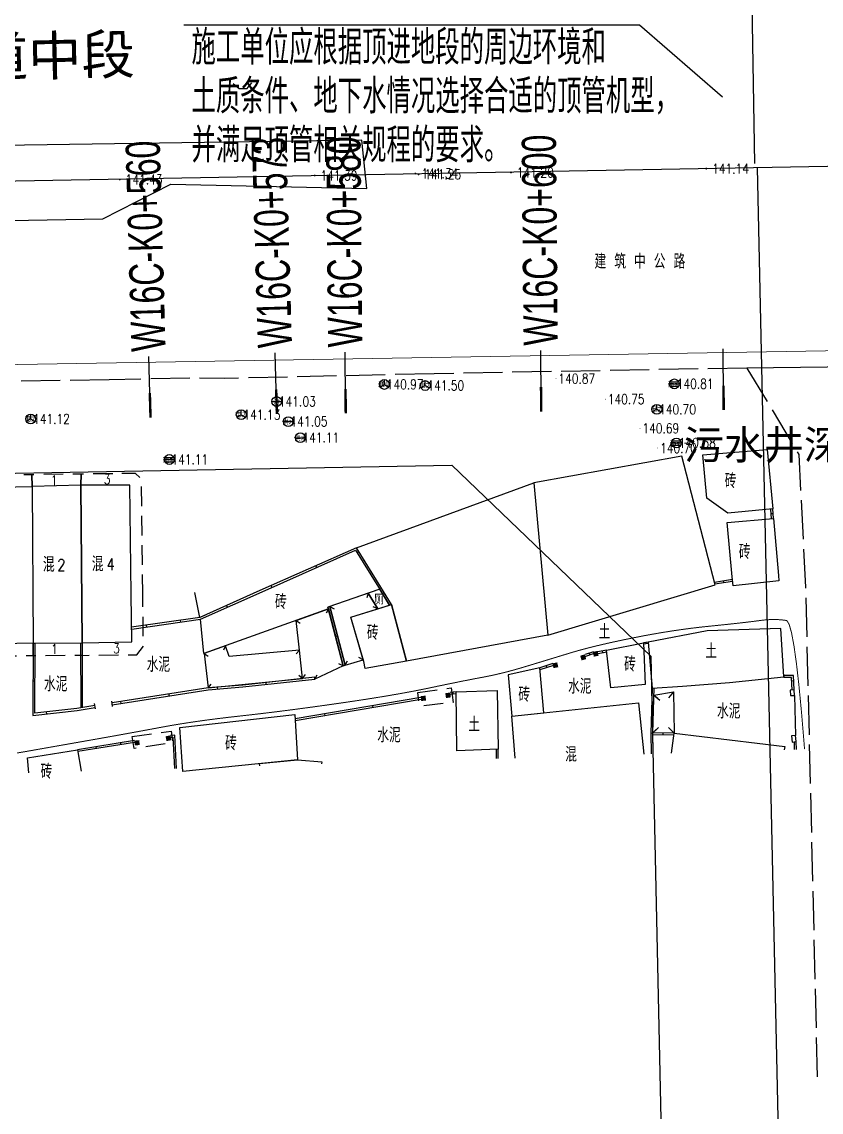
# Model space of a CAD drawing. Extents: x 529262 to 576451, y 2694391 to 2717535.
# Drawn here: x 566015.1 to 566096.8, y 2709577.2 to 2709688.8 of the extents above; entities that cross this region are included whole.
import ezdxf
from ezdxf.enums import TextEntityAlignment as Align
from ezdxf.xclip import XClip

# ---------------------------------------------------------------- set-up
doc = ezdxf.new("R2010")
doc.units = 0
doc.header["$XCLIPFRAME"] = 0
for name, pattern in [('X2', [10, 8, -2]), ('X3', [5, 4, -1]), ('X5', [3, 2, -1])]:
    doc.linetypes.add(name, pattern=pattern)
for name, color, linetype in [('a红线图', 1, 'Continuous'), ('COMPONENT', 8, 'Continuous'), ('DLDW', 8, 'Continuous'), ('DLSS', 4, 'Continuous'), ('GCD', 8, 'Continuous'), ('GXYZ', 8, 'Continuous'), ('JMD', 8, 'Continuous'), ('PP-COM', 7, 'Continuous'), ('RD-中线', 40, 'Continuous'), ('RD-红线', 7, 'Continuous'), ('RD-路名', 7, 'Continuous'), ('ZBTZ', 8, 'Continuous'), ('ZJ', 7, 'Continuous'), ('桩号标注_W16-', 7, 'Continuous'), ('纵断_分栏文字', 7, 'Continuous')]:
    doc.layers.add(name, color=color, linetype=linetype)
doc.layers.add('现状管道深度（物探资料）', color=2, linetype='Continuous', plot=False)
doc.styles.add('HZ', font='rs.shx', dxfattribs={"width": 0.8, "bigfont": 'hztxt.shx'})
doc.styles.add('JieTuHzTxt', font='smsim.shx', dxfattribs={"width": 0.7, "bigfont": 'smfs.shx'})
doc.styles.add('SMEDI', font='smsim.shx', dxfattribs={"width": 0.75, "height": 3.5, "bigfont": 'smfs.shx'})
doc.styles.get("Standard").update_dxf_attribs({"font": '', "height": 2.5, "bigfont": 'smfs.shx'})
doc.styles.add('宋体', font='', dxfattribs={"width": 0.75})
doc.styles.add('黑体', font='simhei.ttf')
doc.styles.get('Standard').set_extended_font_data('FangSong_GB2312')
doc.styles.get('宋体').set_extended_font_data('SimSun')
doc.linetypes.add('1161', pattern='A,0,[149,AAA.SHX,S=0.15,R=0,X=0,Y=0],-1.6', length=1.6)

# ---------------------------------------------------------------- blocks, each defined once
blk = doc.blocks.new('A$C19FD0107')
at = {"layer": 'RD-中线', "color": 8}
blk.add_lwpolyline([(-4910.447245255113, 15430.52853018371), (-4907.993870556355, 15283.65670968592)], dxfattribs=at)
at = {"layer": 'RD-中线', "color": 8, "linetype": 'Continuous'}
blk.add_lwpolyline([(-1765.32132589817, 14833.87023487827), (-1870.241975441575, 14834.3566922443, -0.0777303560093911), (-2297.406094647944, 14903.19804070424), (-2763.511871531606, 15055.04426127998, -0.002411978223335573), (-2772.670693561435, 15058.07693652296), (-3168.084878399968, 15191.12673934922, 0.03180471352728447), (-3413.657397270203, 15256.71570610814), (-3481.167525202036, 15270.21845033485, 0.04076391245960564), (-3610.521611653268, 15285.28110689297), (-3824.794197767973, 15292.66365356697, 0.003807018524346361), (-3833.927622362971, 15292.90872900095), (-3984.459488265216, 15295.8011589814, 0.004916270920328316), (-3996.257734261453, 15295.9118286958), (-4213.60503308475, 15295.81346732797, 0.00447514255356644), (-4218.974859215319, 15295.76297454908), (-4356.09779150039, 15293.24607412284, -4.732668727583544e-05), (-4356.15457405895, 15293.24503725162), (-5280.16207908839, 15276.45979785593)], format="xyb", dxfattribs=at)
at = {"layer": 'RD-中线', "color": 8, "linetype": 'Continuous', "flags": 128}
for points in [[(-4888.505520895123, 14283.60802188003), (-4903.415626809001, 14970.55560099706, -0.026268297695932), (-4902.93023712188, 14986.29823047947), (-4902.233543969691, 14994.63775470108, 0.02626829807487008), (-4901.748154260218, 15010.3803844098), (-4907.669755704701, 15283.20405107085)], [(-4490.733542978764, 14139.43815448834, -2.221422510118572e-09), (-4490.28967911005, 14139.41727957362)], [(-3818.250725544989, 14086.16833724407, -2.554406072822332e-09), (-3817.739615514874, 14086.16938653216)]]:
    blk.add_lwpolyline(points, format="xyb", dxfattribs=at)
at = {"layer": 'RD-红线', "color": 8, "linetype": 'Continuous', "flags": 128}
for points in [[(-5247.689344905317, 15247.13668512227), (-4938.951104767621, 15252.81093777064)], [(-4918.588299252093, 15233.24830986233), (-4918.482894256711, 15228.39202590939), (-4914.006941840053, 15022.1731905262)]]:
    blk.add_lwpolyline(points, dxfattribs=at)
at = {"layer": 'RD-红线', "color": 8, "linetype": 'Continuous'}
blk.add_lwpolyline([(-4918.588299252093, 15233.24830986233), (-4938.951104767621, 15252.81093777064, 0.4132401204013261)], format="xyb", dxfattribs=at)
blk = doc.blocks.new('GC200')
at = {"linetype": 'Continuous', "const_width": 0.2, "flags": 128}
blk.add_lwpolyline([(-0.1, 0, 1), (0.1, 0, 1)], format="xyb", close=True, dxfattribs=at)
blk = doc.blocks.new('gc002')
at = {"color": 8, "const_width": 1}
blk.add_lwpolyline([(-0.5, 0), (0.5, 0)], dxfattribs=at)
blk = doc.blocks.new('gcbj0101')
blk.add_line((-1, 0), (1, 0))
blk.add_circle((0, 0), 1)
blk = doc.blocks.new('gcbj0102')
for p, q in [((-1, 0), (1, 0)), ((-8.881784197001252e-16, -1), (-8.881784197001252e-16, 1))]:
    blk.add_line(p, q)
blk.add_circle((0, 0), 1)
blk = doc.blocks.new('gcbj0103')
for p, q in [((-1, 0), (1, 0)), ((-0.9009279699931144, 0.4339686542644392), (0.9009279699931144, 0.4339686542644392)), ((-0.8840719287007585, -0.4673508584386284), (0.8840719287007585, -0.4673508584386284))]:
    blk.add_line(p, q)
blk.add_circle((0, 0), 1)
blk = doc.blocks.new('gcbj0107')
for q in [(-0.8660254037844384, -0.4999999999999998), (0, 1), (0.8660254037844384, -0.5)]:
    blk.add_line((0, 0), q)
blk.add_circle((0, 0), 1)

msp = doc.modelspace()

# ---------------------------------------------------------------- linework, layer by layer
at = {"layer": 'a红线图', "color": 8, "linetype": 'Continuous', "lineweight": 0, "flags": 128}
msp.add_lwpolyline([(564727.3493957546, 2709632.223301562), (566623.018203956, 2709663.858311703)], dxfattribs=at)
msp.add_lwpolyline([(564727.3493957546, 2709632.223301562), (566623.018203956, 2709663.858311703)], dxfattribs=at)
at = {"layer": 'DLDW', "color": 252, "linetype": 'Continuous', "elevation": 141.3635, "flags": 128}
msp.add_lwpolyline([(566052.6738942601, 2709629.09172125), (566051.6764662169, 2709630.708859861), (566050.5106662, 2709630.309405154), (566051.4908528822, 2709628.720220107)], close=True, dxfattribs=at)
at = {"layer": 'DLSS', "linetype": 'Continuous', "flags": 128}
for points in [[(566037.3004494418, 2709681.913038125), (566036.6755633781, 2709682.4125553)], [(566038.0925494417, 2709681.886738125), (566038.5905755529, 2709682.512813194)], [(566038.0925494417, 2709681.886738125), (566037.3004494418, 2709681.913038125)]]:
    msp.add_lwpolyline(points, dxfattribs=at)
at = {"layer": 'DLSS', "linetype": 'X3', "flags": 128}
for points in [[(566089.2369863327, 2709653.340136684), (566057.240203771, 2709652.760504792)], [(566089.2369863327, 2709653.340136684), (566094.5468840356, 2709644.482149826), (566095.2363646451, 2709630.928210038), (566096.4358835744, 2709580.578094134)], [(566023.9962130039, 2709652.14542126), (565973.2396740403, 2709651.246952388)], [(566057.240203771, 2709652.760504792), (566035.7966357548, 2709652.268431952), (566032.2890494417, 2709652.295138125), (566023.9962130039, 2709652.14542126)]]:
    msp.add_lwpolyline(points, dxfattribs=at)
at = {"layer": 'DLSS', "linetype": 'Continuous', "const_width": 0.1, "flags": 128}
msp.add_lwpolyline([(566093.3232454425, 2709627.504260961), (566093.0097663453, 2709627.552416857), (566092.6870979478, 2709627.586974884), (566092.3552402505, 2709627.607935045), (566092.0141932532, 2709627.615297336), (566091.663956956, 2709627.609061761), (566091.3045313589, 2709627.589228317), (566090.9359164619, 2709627.555797005), (566090.558112265, 2709627.508767827), (566090.141848483, 2709627.45249044), (566089.6578548314, 2709627.391314506), (566089.1061313101, 2709627.325240025), (566088.486677919, 2709627.254266998), (566087.7994946582, 2709627.178395424), (566087.0445815277, 2709627.097625303), (566086.2219385275, 2709627.011956635), (566085.3315656575, 2709626.92138942), (566084.4018025015, 2709626.82143953), (566083.4609886435, 2709626.707622837), (566082.509124083, 2709626.579939341), (566081.5462088207, 2709626.438389042), (566080.5722428559, 2709626.282971941), (566079.587226189, 2709626.113688037), (566078.59115882, 2709625.930537328), (566077.5840407485, 2709625.733519818), (566076.5974919094, 2709625.530942339), (566075.6631322366, 2709625.331111728), (566074.78096173, 2709625.134027985), (566073.95098039, 2709624.93969111), (566073.1731882164, 2709624.748101101), (566072.447585209, 2709624.55925796), (566071.7741713681, 2709624.373161688), (566071.1529466935, 2709624.189812282), (566070.5592077377, 2709624.008351831), (566069.9682510535, 2709623.827922424), (566069.3800766404, 2709623.64852406), (566068.7946844988, 2709623.47015674), (566068.2120746287, 2709623.292820464), (566067.63224703, 2709623.116515231), (566067.0552017028, 2709622.941241041), (566066.4809386467, 2709622.766997894), (566065.9125423072, 2709622.598379901), (566065.353097129, 2709622.439981173), (566064.8026031124, 2709622.291801709), (566064.2610602572, 2709622.15384151), (566063.7284685635, 2709622.026100575), (566063.2048280311, 2709621.908578904), (566062.6901386603, 2709621.801276498), (566062.1844004508, 2709621.704193357), (566061.6601206205, 2709621.606471503), (566061.0898063872, 2709621.497252961), (566060.4734577511, 2709621.37653773), (566059.8110747116, 2709621.24432581), (566059.1026572692, 2709621.100617202), (566058.3482054239, 2709620.945411906), (566057.5477191755, 2709620.77870992), (566056.7011985239, 2709620.600511246), (566055.797134944, 2709620.415286825), (566054.8240199103, 2709620.227507598), (566053.7818534228, 2709620.037173566), (566052.6706354815, 2709619.844284729), (566051.4903660864, 2709619.648841086), (566050.2410452374, 2709619.450842638), (566048.9226729347, 2709619.250289385), (566047.5352491783, 2709619.047181326), (566046.1309725018, 2709618.847781199), (566044.7620414395, 2709618.658351739), (566043.4284559912, 2709618.478892947), (566042.1302161568, 2709618.309404823), (566040.8673219365, 2709618.149887368), (566039.6397733307, 2709618.000340579), (566038.4475703384, 2709617.860764459), (566037.2907129603, 2709617.731159007), (566036.1683813093, 2709617.604108371), (566035.0797554977, 2709617.472196699), (566034.0248355261, 2709617.335423991), (566033.0036213942, 2709617.193790249), (566032.0161131021, 2709617.04729547), (566031.0623106497, 2709616.895939655), (566030.1422140371, 2709616.739722806), (566029.255823264, 2709616.57864492), (566028.3824492359, 2709616.415136515), (566027.5014028575, 2709616.251628112), (566026.6126841289, 2709616.088119708), (566025.71629305, 2709615.924611305), (566024.812229621, 2709615.761102902), (566023.9004938414, 2709615.597594498), (566022.9810857117, 2709615.434086095), (566022.0540052318, 2709615.270577692), (566021.141630176, 2709615.110262806), (566020.2663383188, 2709614.956334954), (566019.42812966, 2709614.808794138), (566018.6270041998, 2709614.667640357), (566017.8629619381, 2709614.532873611), (566017.1360028749, 2709614.404493899), (566016.4461270103, 2709614.282501222), (566015.7933343442, 2709614.166895581), (566015.1715942387, 2709614.058190065), (566014.574876056, 2709613.956897765)], dxfattribs=at)
at = {"layer": 'DLSS', "linetype": 'X2', "const_width": 0.1}
msp.add_lwpolyline([(566093.3232454425, 2709627.504260961), (566093.560131833, 2709627.118158527), (566093.8019780781, 2709626.264279582), (566094.0487841776, 2709624.942624127), (566094.3005501317, 2709623.153192162), (566094.5572759403, 2709620.895983686), (566094.8189616036, 2709618.1709987), (566095.0856071211, 2709614.978237203), (566095.1320442196, 2709614.352385206)], dxfattribs=at)
at = {"layer": 'JMD', "linetype": 'Continuous'}
for p, q in [((566091.9287636229, 2709638.424568951), (566091.7292468608, 2709638.410674289)), ((566049.5226962721, 2709634.581765343), (566049.3524711549, 2709634.476772918)), ((566045.1287845504, 2709633.109628252), (566045.2101517218, 2709632.926927997)), ((566040.5612781614, 2709631.075448961), (566040.642645333, 2709630.892748706)), ((566086.8846587995, 2709631.399774137), (566086.8531409965, 2709631.597275095)), ((566050.5106662, 2709630.309405154), (566050.3420340496, 2709629.838700152)), ((566052.147506916, 2709630.326137413), (566051.9772817988, 2709630.221144987)), ((566035.9937717726, 2709629.04126967), (566036.0751389442, 2709628.858569415)), ((566046.4199310272, 2709628.696892446), (566046.1910175766, 2709628.252371769)), ((566046.5588616356, 2709628.955341923), (566046.9995599822, 2709628.719153508)), ((566051.4908528822, 2709628.720220107), (566051.0223654776, 2709628.894918567)), ((566031.2715392436, 2709627.541515635), (566031.3003663442, 2709627.343604043)), ((566043.116744174, 2709627.515759013), (566043.5411421659, 2709627.251398758)), ((566027.7973463696, 2709627.035477026, 141.3635), (566027.82617347, 2709626.837565433, 141.3635)), ((566016.2387494417, 2709625.186038124), (566016.4387422868, 2709625.184346395)), ((566047.1551826993, 2709625.896049232), (566047.348628378, 2709625.946830816)), ((566078.8865956005, 2709625.26122593, -855.6046), (566078.9072010771, 2709625.112647956, -855.6046)), ((566033.7098994418, 2709624.130088124), (566034.135584703, 2709623.867805723)), ((566035.8964274094, 2709624.93396213), (566035.684571155, 2709624.481063766)), ((566043.4610494418, 2709624.487338125), (566043.144684887, 2709624.100151518)), ((566073.1026176271, 2709624.177659007), (566073.1632985675, 2709623.987086649)), ((566074.433092865, 2709624.399529747), (566074.4720204436, 2709624.203354714)), ((566047.9449494417, 2709622.887538125), (566047.4899894242, 2709623.094929982)), ((566047.9449494417, 2709622.887538125), (566048.1383951204, 2709622.93831971)), ((566048.1383951204, 2709622.93831971), (566048.3847376095, 2709623.373423581)), ((566049.989746475, 2709623.478174112), (566049.5513550015, 2709623.718617277)), ((566068.7025833356, 2709622.88881325), (566068.7665344783, 2709622.699313246)), ((566043.7807437615, 2709621.587807878), (566043.392224577, 2709621.902534495)), ((566043.7807437454, 2709621.587807877), (566044.0934204893, 2709621.977978678)), ((566045.0463494417, 2709621.526138125), (566045.2908498772, 2709621.962279773)), ((566093.0063402258, 2709621.88577827), (566093.0090446364, 2709621.685796555)), ((566016.2063631207, 2709621.357393682), (566016.4063559656, 2709621.355701952)), ((566034.1115389653, 2709620.624644809), (566034.4254363938, 2709621.013834229)), ((566035.0995207587, 2709620.503932516), (566035.0832955433, 2709620.703273285)), ((566040.0764667931, 2709620.978172379), (566040.0545481633, 2709621.176967685)), ((566045.0463494417, 2709621.526138125), (566045.024430812, 2709621.724933431)), ((566094.0294357114, 2709621.331577178), (566093.8296748793, 2709621.321799144)), ((566021.2396117555, 2709620.116013502, 141.4532), (566021.0896128028, 2709620.11545295, 141.4532)), ((566030.1508389049, 2709619.804279923), (566030.120030844, 2709620.001892836)), ((566059.1588512614, 2709620.172553263), (566059.1813121262, 2709619.973818491)), ((566079.7279276418, 2709619.876208302, -855.5830000000001), (566080.1121163208, 2709619.556209772, -855.5830000000001)), ((566079.7279276421, 2709619.876208307), (566080.1044823577, 2709619.547260672)), ((566081.7184494417, 2709620.201638125), (566081.398450912, 2709619.817449445)), ((566025.21051608, 2709619.0340784), (566025.179708019, 2709619.231691313)), ((566050.9493838218, 2709618.787645835), (566050.9828097826, 2709618.590458855)), ((566079.5035875682, 2709618.936336611, -855.4251), (566079.7027586519, 2709618.9545267, -855.4251)), ((566017.6194120216, 2709617.967522992), (566017.5976054557, 2709618.166330622)), ((566043.0349494417, 2709617.446038125), (566043.0683754022, 2709617.248851145)), ((566046.0197093176, 2709617.951996816), (566046.0531352783, 2709617.754809835)), ((566079.6225205256, 2709616.016228214), (566079.9690222143, 2709616.376695383)), ((566079.6225205256, 2709616.016228214), (566079.9829717169, 2709616.362746523)), ((566081.8016494417, 2709615.989838125), (566081.441182273, 2709616.336339813)), ((566081.8016494417, 2709615.989838125), (566081.4467477672, 2709616.34203807)), ((566079.4233494417, 2709615.998038125), (566079.6225205256, 2709616.016228214)), ((566080.6318667299, 2709616.004004644, -851.9563000000002), (566080.6294448306, 2709615.804019308, -851.9563000000002)), ((566022.6209902628, 2709614.590759841), (566022.6524888088, 2709614.393255812)), ((566025.1437573779, 2709614.993098447), (566025.1752559239, 2709614.795594418)), ((566063.7869494418, 2709614.334438125), (566063.586979905, 2709614.330947498))]:
    msp.add_line(p, q, dxfattribs=at)
at = {"layer": 'JMD'}
for p, q in [((566079.7279276421, 2709619.876208307), (566080.3304151868, 2709619.349892092)), ((566081.7184494417, 2709620.201638125), (566081.2064517942, 2709619.586936238)), ((566079.6225205256, 2709616.016228214), (566080.1992424318, 2709616.570657509)), ((566081.8016494417, 2709615.989838125), (566081.2338067625, 2709616.553358037))]:
    msp.add_line(p, q, dxfattribs=at)
at = {"layer": 'JMD', "linetype": 'Continuous', "flags": 128}
for points in [[(566067.4495501644, 2709641.610308512), (566068.86904423, 2709626.003248455), (566085.9745189749, 2709631.16998851), (566082.5820943769, 2709644.31233365)], [(566049.306879706, 2709634.931670588), (566067.4495501644, 2709641.610308512), (566068.86904423, 2709626.003248455), (566054.4209494418, 2709623.358838125), (566052.8707494417, 2709629.153538125)], [(566048.1383951204, 2709622.93831971), (566049.989746475, 2709623.478174112), (566048.715317605, 2709627.848640685), (566051.4908528822, 2709628.720220107), (566050.5106662, 2709630.309405154), (566046.5588616356, 2709628.955341923)], [(566047.9449494417, 2709622.887538125), (566045.0463494417, 2709621.526138125), (566045.024430812, 2709621.724933431), (566043.7807437454, 2709621.587807877), (566043.4610494418, 2709624.487338125), (566043.116744174, 2709627.515759013), (566046.4199310271, 2709628.696892446)], [(566063.7869494418, 2709614.334438125), (566059.5688494417, 2709614.189538125), (566059.4887494417, 2709620.209838125), (566063.6785494417, 2709620.359038125)], [(566094.0980494417, 2709619.847738125), (566094.0747494417, 2709620.405838125), (566093.675097579, 2709620.389153143), (566093.698397579, 2709619.831053142)], [(566031.5450475446, 2709612.050408714), (566031.2118494418, 2709616.568138125), (566042.9839494417, 2709617.888638125), (566043.2523494418, 2709613.274238125)], [(566094.2651494415, 2709615.123638124), (566094.1968494419, 2709615.760338125), (566093.7991312186, 2709615.717674147), (566093.8674312186, 2709615.080974148)]]:
    msp.add_lwpolyline(points, close=True, dxfattribs=at)
for points, elevation in [([(566091.3143494417, 2709645.016338125), (566091.8940494417, 2709638.923038125), (566087.2829494417, 2709638.488938125), (566085.1271494417, 2709640.017738125), (566084.7400494417, 2709644.455938124)], 141.6318), ([(566052.8707494417, 2709629.153538125), (566054.4209494418, 2709623.358838125), (566050.1923494417, 2709622.587138125), (566050.0410494417, 2709623.302238124), (566050.0410494417, 2709623.302238124), (566048.715317605, 2709627.848640685)], 141.0914), ([(566093.0133494417, 2709621.763538125), (566092.6920494417, 2709626.702038125), (566085.1672494417, 2709626.445938125), (566079.1354494417, 2709625.295738125), (566079.5490494417, 2709620.601138125), (566082.6451494417, 2709620.798638125), (566087.4472494418, 2709621.161438125)], -855.6046), ([(566078.6595494418, 2709625.229738125), (566078.8362494417, 2709620.954038125), (566075.3310494417, 2709620.612838124), (566074.8816494417, 2709624.488538125)], 141.8097), ([(566043.7807437615, 2709621.587807878), (566043.4610494418, 2709624.487338125), (566036.2897051626, 2709623.834111877), (566035.8964274094, 2709624.93396213), (566033.7098994418, 2709624.130088124), (566034.1115389653, 2709620.624644809)], 141.9794), ([(566068.0510494417, 2709622.668938124), (566064.8233494418, 2709621.952738124), (566065.1960494417, 2709617.736338125), (566068.4571558108, 2709618.074607846)], 142.0266), ([(566079.7279276421, 2709619.876208307), (566081.7184494417, 2709620.201638125), (566081.8016494417, 2709615.989838125), (566079.6225205256, 2709616.016228214)], -855.5830000000001)]:
    msp.add_lwpolyline(points, close=True, dxfattribs=dict(at, elevation=elevation))
at = {"layer": 'JMD', "linetype": 'X5', "flags": 128}
for points in [[(566016.1195494417, 2709641.219438125), (566016.0898648754, 2709642.416021755), (566011.1016404011, 2709642.339127001), (566011.0934494418, 2709641.104338124)], [(566021.1006494417, 2709641.347538125), (566021.1508494415, 2709642.494038125), (566016.0898648754, 2709642.416021755), (566016.1195494417, 2709641.219438125)], [(566024.3702789352, 2709642.525368514), (566021.1508494415, 2709642.494038125), (566021.1006494417, 2709641.347538125)], [(566027.4430790568, 2709630.22119824), (566027.3141494417, 2709641.964738125), (566026.6997494417, 2709642.548038125), (566024.3702789352, 2709642.525368514)], [(566021.2205264485, 2709625.223075049), (566021.2252884622, 2709623.948801689), (566026.8422793546, 2709624.010307003), (566027.5014494415, 2709624.904538125), (566027.4430790568, 2709630.22119824)], [(566016.2387494417, 2709625.186038124), (566016.2278208301, 2709623.894080074), (566011.1851441268, 2709623.838863425), (566011.1960510401, 2709625.098431431)]]:
    msp.add_lwpolyline(points, dxfattribs=at)
at = {"layer": 'JMD', "linetype": 'Continuous', "flags": 128}
for points in [[(566011.0936494417, 2709641.104038125), (566016.1195494417, 2709641.219438125), (566016.2387494417, 2709625.186038124), (566011.1960510401, 2709625.098431431), (566011.0936494417, 2709641.104038125)], [(566039.954369766, 2709630.586219106), (566049.2097420398, 2709634.708180852), (566051.543562695, 2709630.924337477)], [(566051.543562695, 2709630.924337477), (566051.6764662171, 2709630.708859861), (566046.3691494417, 2709628.890338125), (566046.4199310271, 2709628.696892446), (566033.6872761461, 2709624.144027279), (566033.3407964724, 2709627.640805857), (566039.954369766, 2709630.586219106)], [(566085.9257257789, 2709631.449275356), (566087.7589701324, 2709631.741830061)], [(566047.9449494417, 2709622.887538125), (566046.3691494417, 2709628.890338125)], [(566048.1383951204, 2709622.93831971), (566046.5588616356, 2709628.955341923)], [(566073.5971801071, 2709624.125240682), (566072.7208005509, 2709623.846189007)], [(566074.9047604953, 2709624.289224572), (566074.0171896336, 2709624.113101322)], [(566069.4391104665, 2709622.926289512), (566068.0691671273, 2709622.463970565)], [(566093.8749183522, 2709620.397495419), (566093.8113266078, 2709621.696646047), (566093.0090446364, 2709621.685796555)], [(566059.4914233588, 2709620.008867046), (566058.9049538497, 2709619.942584672)], [(566022.5963636964, 2709618.466756909), (566022.5121848674, 2709619.009587559)], [(566024.3460238971, 2709618.725518404), (566024.2618450682, 2709619.268349054)], [(566055.9010845093, 2709619.42417545), (566043.0216240899, 2709617.240926141)], [(566026.5964779622, 2709615.022255251), (566020.7943427789, 2709614.096913007)], [(566039.4148011121, 2709612.648716505), (566039.3734853577, 2709612.868758879), (566043.2523494418, 2709613.274238125), (566045.7549494418, 2709613.050138125), (566045.7252711846, 2709612.841672038)]]:
    msp.add_lwpolyline(points, dxfattribs=at)
for points, elevation in [([(566016.1195494417, 2709641.219438125), (566016.2387494417, 2709625.186038124), (566021.2205264485, 2709625.223075049), (566021.1006494417, 2709641.347538125), (566016.1195494417, 2709641.219438125)], 141.55), ([(566021.1006494417, 2709641.347538125), (566021.2205264485, 2709625.223075049), (566026.3163494415, 2709625.329038125), (566026.2586713567, 2709630.186642771)], 141.4532), ([(566024.4160776675, 2709641.347538125), (566021.1006494417, 2709641.347538125)], 141.4532), ([(566026.2586713567, 2709630.186642771), (566026.1261494417, 2709641.347538125), (566024.4160776675, 2709641.347538125)], 141.4532), ([(566091.7629606149, 2709637.926570483), (566091.6948708928, 2709638.904286979)], -852.4048), ([(566087.7362667214, 2709631.980271071), (566087.2074494418, 2709637.534138125), (566091.9622494418, 2709637.943738125), (566092.4646989589, 2709632.118224578)], -852.4048), ([(566039.954369766, 2709630.586219106), (566049.2097420398, 2709634.708180852), (566051.543562695, 2709630.924337477)], 141.3635), ([(566092.4646989589, 2709632.118224578), (566092.5130494417, 2709631.557638125), (566087.8244494417, 2709631.054138124), (566087.7362667214, 2709631.980271071)], -852.4048), ([(566051.543562695, 2709630.924337477), (566052.6738942618, 2709629.091721247)], 141.3635), ([(566026.3010751783, 2709626.615425027), (566033.3407964724, 2709627.640805857), (566039.954369766, 2709630.586219106)], 141.3635), ([(566022.5404393798, 2709618.827387171), (566020.7039347602, 2709618.507053838), (566016.3782458608, 2709618.032583011), (566016.4387422868, 2709625.184346395)], 142.0218), ([(566021.0705295682, 2709625.2219599), (566021.0953683087, 2709618.575329851)], 141.4532), ([(566021.2205264485, 2709625.223075049), (566021.2452716439, 2709618.601476823)], 141.4532), ([(566079.1354494417, 2709625.295738125), (566078.6595494418, 2709625.229738125)], -855.6046), ([(566079.1486300619, 2709625.146130438), (566078.6657720922, 2709625.079165475)], -855.6046), ([(566045.024430812, 2709621.724933431), (566037.661773619, 2709620.913146872), (566034.1116010656, 2709620.62418283), (566024.2890621336, 2709619.092838683)], 141.9794), ([(566079.6557241521, 2709613.879165057), (566079.6225205256, 2709616.016228214), (566079.7480704822, 2709620.613833663)], -855.4251), ([(566065.536678212, 2709613.44744634), (566065.1960494417, 2709617.736338125), (566078.1529494418, 2709619.080338125), (566078.6955049402, 2709613.84980439)], 141.5901), ([(566030.2998186542, 2709615.564996562), (566030.5179903066, 2709615.577492917), (566030.6910336372, 2709612.381969466)], 141.8032), ([(566081.7755462737, 2709615.790139578), (566079.6256287454, 2709615.816175906)], -851.9563000000002), ([(566081.5332614951, 2709613.936574602), (566081.8016494417, 2709615.989838125), (566093.1036494417, 2709614.611938125), (566093.064297424, 2709614.289159618)], -851.9563000000002), ([(566094.05918519, 2709615.101250783), (566094.0887872232, 2709614.320485489)], -855.4251), ([(566015.7735229346, 2709611.925836056), (566015.6362494418, 2709613.463638125), (566020.7623494418, 2709614.294338125), (566021.1196815963, 2709612.089305795)], 142.3304), ([(566063.586979905, 2709614.330947498), (566063.6034339829, 2709613.388333443)], 141.6625)]:
    msp.add_lwpolyline(points, dxfattribs=dict(at, elevation=elevation))
at = {"layer": 'JMD', "flags": 128}
for points, elevation in [([(566091.9622494418, 2709637.943738125), (566091.8940494417, 2709638.923038125)], -852.4048), ([(566051.774391891, 2709630.931071992), (566049.2881494417, 2709634.962038125), (566039.4283089348, 2709630.570871115)], 141.3635), ([(566052.8707494417, 2709629.153538125), (566051.774391891, 2709630.931071992)], 141.3635), ([(566039.4283089346, 2709630.570871115), (566033.2846494418, 2709627.834738125), (566026.2986795084, 2709626.817186527)], 141.3635), ([(566016.2387494417, 2709625.186038124), (566016.1763494418, 2709617.809238125), (566020.7320494417, 2709618.308938125), (566022.5710932601, 2709618.629714359)], 142.0218), ([(566024.3197105842, 2709618.895200887), (566034.1351494415, 2709620.425438124), (566037.6808494417, 2709620.714038125), (566045.0463494417, 2709621.526138125)], 141.9794), ([(566079.5490494417, 2709620.601138125), (566079.4233494417, 2709615.998038125), (566079.4563651589, 2709613.873069248)], -855.4251), ([(566030.8909955666, 2709612.388083712), (566030.7068494417, 2709615.788638124), (566030.2616494417, 2709615.763138125)], 141.8032), ([(566081.8016494417, 2709615.989838125), (566079.6225205256, 2709616.016228214)], -851.9563000000002), ([(566094.2953607903, 2709614.326801899), (566094.2651494415, 2709615.123638124)], -855.4251), ([(566063.8033577426, 2709613.394446521), (566063.7869494418, 2709614.334438125)], 141.6625)]:
    msp.add_lwpolyline(points, dxfattribs=dict(at, elevation=elevation))
for points in [[(566085.9601494418, 2709631.252238125), (566087.7779656675, 2709631.542330762)], [(566073.5560494417, 2709624.322038125), (566072.6757494417, 2709624.041738124)], [(566074.8816494417, 2709624.488538125), (566073.9762716006, 2709624.308881383)], [(566069.3957494417, 2709623.122738125), (566068.0510494417, 2709622.668938124)], [(566094.0747494417, 2709620.405838125), (566094.0016494417, 2709621.899238125), (566093.0063402258, 2709621.88577827)], [(566055.8790583261, 2709619.623294853), (566043.0099401881, 2709617.441798705)], [(566059.4887494417, 2709620.209838125), (566058.8773494418, 2709620.140738124)], [(566026.5811494418, 2709615.222338125), (566020.7623494418, 2709614.294338125)]]:
    msp.add_lwpolyline(points, dxfattribs=at)
at = {"layer": 'JMD', "linetype": 'X5', "elevation": 141.4532, "flags": 128}
msp.add_lwpolyline([(566021.2205264485, 2709625.223075049), (566021.2252884622, 2709623.948801689), (566016.2278208301, 2709623.894080074), (566016.2387494417, 2709625.186038124)], dxfattribs=at)
at = {"layer": 'JMD', "linetype": 'X5', "flags": 128}
for points in [[(566055.5602828227, 2709620.13446866), (566058.9894970802, 2709620.628893308), (566059.1898288064, 2709619.133844098), (566055.737046737, 2709618.733593208)], [(566026.3455673042, 2709615.63625277), (566030.3358034304, 2709616.179812863), (566030.5171765084, 2709615.020219534), (566026.5450787554, 2709614.404184525)]]:
    msp.add_lwpolyline(points, close=True, dxfattribs=at)
at = {"layer": 'ZBTZ', "linetype": '1161', "flags": 128}
for points in [[(565918.6901237364, 2709674.701612403), (565918.7911130504, 2709666.739124753), (566023.3558955628, 2709668.612805864), (566030.3225885819, 2709672.145514902), (566050.367066404, 2709671.695616104), (566049.8376060951, 2709676.632418726), (565918.6901237364, 2709674.701612403)], [(566111.1515587188, 2709653.591269668), (566089.2369863327, 2709653.340136684)], [(566094.0980494417, 2709619.847738125), (566094.1968494419, 2709615.760338125)]]:
    msp.add_lwpolyline(points, dxfattribs=at)
at = {"layer": 'ZBTZ', "linetype": '1161', "elevation": 141.3635, "flags": 128}
msp.add_lwpolyline([(566033.7459728502, 2709628.040192577), (566033.2846494418, 2709627.834738125), (566032.7504752107, 2709630.376043202)], dxfattribs=at)
at = {"layer": '桩号标注_W16-'}
for p, q in [((566086.8548321681, 2709650.296490998), (566086.8110568962, 2709655.296299366)), ((566028.1940761474, 2709649.523401762), (566028.0499797952, 2709654.521324955)), ((566041.1196241685, 2709649.896061415), (566040.9755278163, 2709654.893984608)), ((566048.1884342112, 2709649.957951604), (566048.1446589393, 2709654.957759973)), ((566068.1876676867, 2709650.133052693), (566068.1438924149, 2709655.132861061))]:
    msp.add_line(p, q, dxfattribs=at)
at = {"layer": '桩号标注_W16-', "const_width": 0.25}
for points in [[(566028.1580520594, 2709650.772882561), (566028.2301002356, 2709648.273920964)], [(566041.0836000805, 2709651.145542214), (566041.1556482567, 2709648.646580617)], [(566048.1774903932, 2709651.207903696), (566048.1993780293, 2709648.707999512)], [(566068.1767238687, 2709651.383004785), (566068.1986115049, 2709648.8831006)], [(566086.8438883501, 2709651.54644309), (566086.8657759862, 2709649.046538905)]]:
    msp.add_lwpolyline(points, dxfattribs=at)
at = {"layer": '纵断_分栏文字', "color": 3}
msp.add_lwpolyline([(566031.6537291027, 2709688.431138268), (566078.2468186393, 2709688.431138268), (566086.7390707757, 2709681.069155029)], dxfattribs=at)

# ---------------------------------------------------------------- block references
at = {"layer": 'COMPONENT', "linetype": 'Continuous', "xscale": 0.5, "yscale": 0.5}
for name, p in [('gcbj0107', (566052.1518608422, 2709651.656702214)), ('gcbj0107', (566056.3249891372, 2709651.55100401)), ('gcbj0103', (566081.8159884479, 2709651.719706801)), ('gcbj0102', (566041.1278823616, 2709649.913707145)), ('gcbj0107', (566015.9774438478, 2709648.125349065)), ('gcbj0107', (566037.5056965373, 2709648.567027679)), ('gcbj0107', (566080.0232400751, 2709649.116980145)), ('gcbj0101', (566042.3363183727, 2709647.86282128)), ('gcbj0101', (566043.5537293309, 2709646.205040107)), ('gcbj0103', (566082.0287634792, 2709645.680067914)), ('gcbj0103', (566030.1600963712, 2709643.982572147))]:
    msp.add_blockref(name, p, dxfattribs=at)
at = {"layer": 'GCD', "linetype": 'Continuous'}
ref = msp.add_blockref('GC200', (566085.0831422395, 2709673.737438419, 141.14), dxfattribs=dict(at, xscale=0.5, yscale=0.5, zscale=0.5))
ref.add_attrib('height', '141.14', dxfattribs={"linetype": 'Continuous', "height": 1, "style": 'HZ', "width": 0.8}).set_placement((566085.6831422395, 2709673.737438419, 141.14), align=Align.MIDDLE_LEFT)
ref = msp.add_blockref('GC200', (566025.0840367966, 2709672.626534454, 141.425), dxfattribs=dict(at, xscale=0.5, yscale=0.5, zscale=0.5))
ref.add_attrib('height', '141.43', dxfattribs={"linetype": 'Continuous', "height": 1, "style": 'HZ', "width": 0.8}).set_placement((566025.6840367966, 2709672.626534454, 141.425), align=Align.MIDDLE_LEFT)
ref = msp.add_blockref('GC200', (566045.0227518568, 2709673.031859437, 141.39), dxfattribs=dict(at, xscale=0.5, yscale=0.5, zscale=0.5))
ref.add_attrib('height', '141.39', dxfattribs={"linetype": 'Continuous', "height": 1, "style": 'HZ', "width": 0.8}).set_placement((566045.6227518568, 2709673.031859437, 141.39), align=Align.MIDDLE_LEFT)
ref = msp.add_blockref('GC200', (566055.3330903195, 2709673.233524306, 141.339), dxfattribs=dict(at, xscale=0.5, yscale=0.5, zscale=0.5))
ref.add_attrib('height', '141.34', dxfattribs={"linetype": 'Continuous', "height": 1, "style": 'HZ', "width": 0.8}).set_placement((566055.9330903195, 2709673.233524306, 141.339), align=Align.MIDDLE_LEFT)
ref = msp.add_blockref('GC200', (566055.6480903195, 2709673.154524306, 141.246), dxfattribs=dict(at, xscale=0.5, yscale=0.5, zscale=0.5))
ref.add_attrib('height', '141.25', dxfattribs={"linetype": 'Continuous', "height": 1, "style": 'HZ', "width": 0.8}).set_placement((566056.2480903195, 2709673.154524306, 141.246), align=Align.MIDDLE_LEFT)
ref = msp.add_blockref('GC200', (566065.1035741075, 2709673.345280899, 141.2), dxfattribs=dict(at, xscale=0.5, yscale=0.5, zscale=0.5))
ref.add_attrib('height', '141.20', dxfattribs={"linetype": 'Continuous', "height": 1, "style": 'HZ', "width": 0.8}).set_placement((566065.7035741075, 2709673.345280899, 141.2), align=Align.MIDDLE_LEFT)
ref = msp.add_blockref('GC200', (566052.1426241685, 2709651.666061415, 140.97), dxfattribs=dict(at, xscale=0.1999999999534339, yscale=0.1999999999534339, zscale=0.1999999999534339))
ref.add_attrib('height', '140.97', dxfattribs={"linetype": 'Continuous', "height": 1, "style": 'HZ', "width": 0.8}).set_placement((566052.3826241685, 2709651.666061415, 140.97), align=Align.MIDDLE_LEFT)
ref = msp.add_blockref('GC200', (566052.1426241685, 2709651.666061415, 140.97), dxfattribs=dict(at, xscale=0.1999999999534339, yscale=0.1999999999534339, zscale=0.1999999999534339))
ref.add_attrib('height', '140.97', dxfattribs={"linetype": 'Continuous', "height": 1, "style": 'HZ', "width": 0.8}).set_placement((566052.3826241685, 2709651.666061415, 140.97), align=Align.MIDDLE_LEFT)
ref = msp.add_blockref('GC200', (566056.3176241686, 2709651.551061415, 141.497), dxfattribs=dict(at, xscale=0.1999999999534339, yscale=0.1999999999534339, zscale=0.1999999999534339))
ref.add_attrib('height', '141.50', dxfattribs={"linetype": 'Continuous', "height": 1, "style": 'HZ', "width": 0.8}).set_placement((566056.5576241686, 2709651.551061415, 141.497), align=Align.MIDDLE_LEFT)
ref = msp.add_blockref('GC200', (566056.3176241686, 2709651.551061415, 141.497), dxfattribs=dict(at, xscale=0.1999999999534339, yscale=0.1999999999534339, zscale=0.1999999999534339))
ref.add_attrib('height', '141.50', dxfattribs={"linetype": 'Continuous', "height": 1, "style": 'HZ', "width": 0.8}).set_placement((566056.5576241686, 2709651.551061415, 141.497), align=Align.MIDDLE_LEFT)
ref = msp.add_blockref('GC200', (566069.7046241686, 2709652.260061415, 140.874), dxfattribs=dict(at, xscale=0.1999999999534339, yscale=0.1999999999534339, zscale=0.1999999999534339))
ref.add_attrib('height', '140.87', dxfattribs={"linetype": 'Continuous', "height": 1, "style": 'HZ', "width": 0.8}).set_placement((566069.9446241686, 2709652.260061415, 140.874), align=Align.MIDDLE_LEFT)
ref = msp.add_blockref('GC200', (566069.7046241686, 2709652.260061415, 140.874), dxfattribs=dict(at, xscale=0.1999999999534339, yscale=0.1999999999534339, zscale=0.1999999999534339))
ref.add_attrib('height', '140.87', dxfattribs={"linetype": 'Continuous', "height": 1, "style": 'HZ', "width": 0.8}).set_placement((566069.9446241686, 2709652.260061415, 140.874), align=Align.MIDDLE_LEFT)
ref = msp.add_blockref('GC200', (566081.8216241685, 2709651.723061415, 140.807), dxfattribs=dict(at, xscale=0.1999999999534339, yscale=0.1999999999534339, zscale=0.1999999999534339))
ref.add_attrib('height', '140.81', dxfattribs={"linetype": 'Continuous', "height": 1, "style": 'HZ', "width": 0.8}).set_placement((566082.0616241685, 2709651.723061415, 140.807), align=Align.MIDDLE_LEFT)
ref = msp.add_blockref('GC200', (566081.8216241685, 2709651.723061415, 140.807), dxfattribs=dict(at, xscale=0.1999999999534339, yscale=0.1999999999534339, zscale=0.1999999999534339))
ref.add_attrib('height', '140.81', dxfattribs={"linetype": 'Continuous', "height": 1, "style": 'HZ', "width": 0.8}).set_placement((566082.0616241685, 2709651.723061415, 140.807), align=Align.MIDDLE_LEFT)
ref = msp.add_blockref('GC200', (566041.1196241685, 2709649.916061415, 141.034), dxfattribs=dict(at, xscale=0.1999999999534339, yscale=0.1999999999534339, zscale=0.1999999999534339))
ref.add_attrib('height', '141.03', dxfattribs={"linetype": 'Continuous', "height": 1, "style": 'HZ', "width": 0.8}).set_placement((566041.3596241685, 2709649.916061415, 141.034), align=Align.MIDDLE_LEFT)
ref = msp.add_blockref('GC200', (566041.1196241685, 2709649.916061415, 141.034), dxfattribs=dict(at, xscale=0.1999999999534339, yscale=0.1999999999534339, zscale=0.1999999999534339))
ref.add_attrib('height', '141.03', dxfattribs={"linetype": 'Continuous', "height": 1, "style": 'HZ', "width": 0.8}).set_placement((566041.3596241685, 2709649.916061415, 141.034), align=Align.MIDDLE_LEFT)
ref = msp.add_blockref('GC200', (566074.7616241685, 2709650.150061415, 140.746), dxfattribs=dict(at, xscale=0.1999999999534339, yscale=0.1999999999534339, zscale=0.1999999999534339))
ref.add_attrib('height', '140.75', dxfattribs={"linetype": 'Continuous', "height": 1, "style": 'HZ', "width": 0.8}).set_placement((566075.0016241685, 2709650.150061415, 140.746), align=Align.MIDDLE_LEFT)
ref = msp.add_blockref('GC200', (566074.7616241685, 2709650.150061415, 140.746), dxfattribs=dict(at, xscale=0.1999999999534339, yscale=0.1999999999534339, zscale=0.1999999999534339))
ref.add_attrib('height', '140.75', dxfattribs={"linetype": 'Continuous', "height": 1, "style": 'HZ', "width": 0.8}).set_placement((566075.0016241685, 2709650.150061415, 140.746), align=Align.MIDDLE_LEFT)
ref = msp.add_blockref('GC200', (566015.9716241686, 2709648.131061415, 141.124), dxfattribs=dict(at, xscale=0.1999999999534339, yscale=0.1999999999534339, zscale=0.1999999999534339))
ref.add_attrib('height', '141.12', dxfattribs={"linetype": 'Continuous', "height": 1, "style": 'HZ', "width": 0.8}).set_placement((566016.2116241686, 2709648.131061415, 141.124), align=Align.MIDDLE_LEFT)
ref = msp.add_blockref('GC200', (566015.9716241686, 2709648.131061415, 141.124), dxfattribs=dict(at, xscale=0.1999999999534339, yscale=0.1999999999534339, zscale=0.1999999999534339))
ref.add_attrib('height', '141.12', dxfattribs={"linetype": 'Continuous', "height": 1, "style": 'HZ', "width": 0.8}).set_placement((566016.2116241686, 2709648.131061415, 141.124), align=Align.MIDDLE_LEFT)
ref = msp.add_blockref('GC200', (566037.5016241686, 2709648.565061415, 141.125), dxfattribs=dict(at, xscale=0.1999999999534339, yscale=0.1999999999534339, zscale=0.1999999999534339))
ref.add_attrib('height', '141.13', dxfattribs={"linetype": 'Continuous', "height": 1, "style": 'HZ', "width": 0.8}).set_placement((566037.7416241686, 2709648.565061415, 141.125), align=Align.MIDDLE_LEFT)
ref = msp.add_blockref('GC200', (566037.5016241686, 2709648.565061415, 141.125), dxfattribs=dict(at, xscale=0.1999999999534339, yscale=0.1999999999534339, zscale=0.1999999999534339))
ref.add_attrib('height', '141.13', dxfattribs={"linetype": 'Continuous', "height": 1, "style": 'HZ', "width": 0.8}).set_placement((566037.7416241686, 2709648.565061415, 141.125), align=Align.MIDDLE_LEFT)
ref = msp.add_blockref('GC200', (566080.0216241685, 2709649.114061415, 140.7), dxfattribs=dict(at, xscale=0.1999999999534339, yscale=0.1999999999534339, zscale=0.1999999999534339))
ref.add_attrib('height', '140.70', dxfattribs={"linetype": 'Continuous', "height": 1, "style": 'HZ', "width": 0.8}).set_placement((566080.2616241685, 2709649.114061415, 140.7), align=Align.MIDDLE_LEFT)
ref = msp.add_blockref('GC200', (566080.0216241685, 2709649.114061415, 140.7), dxfattribs=dict(at, xscale=0.1999999999534339, yscale=0.1999999999534339, zscale=0.1999999999534339))
ref.add_attrib('height', '140.70', dxfattribs={"linetype": 'Continuous', "height": 1, "style": 'HZ', "width": 0.8}).set_placement((566080.2616241685, 2709649.114061415, 140.7), align=Align.MIDDLE_LEFT)
ref = msp.add_blockref('GC200', (566042.3166241685, 2709647.874061415, 141.054), dxfattribs=dict(at, xscale=0.1999999999534339, yscale=0.1999999999534339, zscale=0.1999999999534339))
ref.add_attrib('height', '141.05', dxfattribs={"linetype": 'Continuous', "height": 1, "style": 'HZ', "width": 0.8}).set_placement((566042.5566241685, 2709647.874061415, 141.054), align=Align.MIDDLE_LEFT)
ref = msp.add_blockref('GC200', (566042.3166241685, 2709647.874061415, 141.054), dxfattribs=dict(at, xscale=0.1999999999534339, yscale=0.1999999999534339, zscale=0.1999999999534339))
ref.add_attrib('height', '141.05', dxfattribs={"linetype": 'Continuous', "height": 1, "style": 'HZ', "width": 0.8}).set_placement((566042.5566241685, 2709647.874061415, 141.054), align=Align.MIDDLE_LEFT)
ref = msp.add_blockref('GC200', (566078.2986241685, 2709647.171061415, 140.692), dxfattribs=dict(at, xscale=0.1999999999534339, yscale=0.1999999999534339, zscale=0.1999999999534339))
ref.add_attrib('height', '140.69', dxfattribs={"linetype": 'Continuous', "height": 1, "style": 'HZ', "width": 0.8}).set_placement((566078.5386241685, 2709647.171061415, 140.692), align=Align.MIDDLE_LEFT)
ref = msp.add_blockref('GC200', (566078.2986241685, 2709647.171061415, 140.692), dxfattribs=dict(at, xscale=0.1999999999534339, yscale=0.1999999999534339, zscale=0.1999999999534339))
ref.add_attrib('height', '140.69', dxfattribs={"linetype": 'Continuous', "height": 1, "style": 'HZ', "width": 0.8}).set_placement((566078.5386241685, 2709647.171061415, 140.692), align=Align.MIDDLE_LEFT)
ref = msp.add_blockref('GC200', (566043.5236241686, 2709646.226061415, 141.106), dxfattribs=dict(at, xscale=0.1999999999534339, yscale=0.1999999999534339, zscale=0.1999999999534339))
ref.add_attrib('height', '141.11', dxfattribs={"linetype": 'Continuous', "height": 1, "style": 'HZ', "width": 0.8}).set_placement((566043.7636241686, 2709646.226061415, 141.106), align=Align.MIDDLE_LEFT)
ref = msp.add_blockref('GC200', (566043.5236241686, 2709646.226061415, 141.106), dxfattribs=dict(at, xscale=0.1999999999534339, yscale=0.1999999999534339, zscale=0.1999999999534339))
ref.add_attrib('height', '141.11', dxfattribs={"linetype": 'Continuous', "height": 1, "style": 'HZ', "width": 0.8}).set_placement((566043.7636241686, 2709646.226061415, 141.106), align=Align.MIDDLE_LEFT)
ref = msp.add_blockref('GC200', (566080.1106241685, 2709645.146061415, 140.701), dxfattribs=dict(at, xscale=0.1999999999534339, yscale=0.1999999999534339, zscale=0.1999999999534339))
ref.add_attrib('height', '140.70', dxfattribs={"linetype": 'Continuous', "height": 1, "style": 'HZ', "width": 0.8}).set_placement((566080.3506241685, 2709645.146061415, 140.701), align=Align.MIDDLE_LEFT)
ref = msp.add_blockref('GC200', (566080.1106241685, 2709645.146061415, 140.701), dxfattribs=dict(at, xscale=0.1999999999534339, yscale=0.1999999999534339, zscale=0.1999999999534339))
ref.add_attrib('height', '140.70', dxfattribs={"linetype": 'Continuous', "height": 1, "style": 'HZ', "width": 0.8}).set_placement((566080.3506241685, 2709645.146061415, 140.701), align=Align.MIDDLE_LEFT)
ref = msp.add_blockref('GC200', (566082.0376241686, 2709645.680061415, 140.582), dxfattribs=dict(at, xscale=0.1999999999534339, yscale=0.1999999999534339, zscale=0.1999999999534339))
ref.add_attrib('height', '140.58', dxfattribs={"linetype": 'Continuous', "height": 1, "style": 'HZ', "width": 0.8}).set_placement((566082.2776241685, 2709645.680061415, 140.582), align=Align.MIDDLE_LEFT)
ref = msp.add_blockref('GC200', (566082.0376241686, 2709645.680061415, 140.582), dxfattribs=dict(at, xscale=0.1999999999534339, yscale=0.1999999999534339, zscale=0.1999999999534339))
ref.add_attrib('height', '140.58', dxfattribs={"linetype": 'Continuous', "height": 1, "style": 'HZ', "width": 0.8}).set_placement((566082.2776241685, 2709645.680061415, 140.582), align=Align.MIDDLE_LEFT)
ref = msp.add_blockref('GC200', (566030.1236241686, 2709643.986061415, 141.112), dxfattribs=dict(at, xscale=0.1999999999534339, yscale=0.1999999999534339, zscale=0.1999999999534339))
ref.add_attrib('height', '141.11', dxfattribs={"linetype": 'Continuous', "height": 1, "style": 'HZ', "width": 0.8}).set_placement((566030.3636241686, 2709643.986061415, 141.112), align=Align.MIDDLE_LEFT)
ref = msp.add_blockref('GC200', (566030.1236241686, 2709643.986061415, 141.112), dxfattribs=dict(at, xscale=0.1999999999534339, yscale=0.1999999999534339, zscale=0.1999999999534339))
ref.add_attrib('height', '141.11', dxfattribs={"linetype": 'Continuous', "height": 1, "style": 'HZ', "width": 0.8}).set_placement((566030.3636241686, 2709643.986061415, 141.112), align=Align.MIDDLE_LEFT)
at = {"layer": 'JMD', "linetype": 'Continuous'}
for p, xscale, yscale, zscale, rotation in [((566072.4925665916, 2709623.740012682), 0.4999999999905719, 0.4999999999905719, 0.4999999999905719, 195.4563974123134), ((566073.7756972453, 2709624.109855807), 0.500000000100766, 0.500000000100766, 0.500000000100766, 191.4760090318315), ((566069.6434465747, 2709622.93360053), 0.500000000100766, 0.500000000100766, 0.500000000100766, 191.4760090318315), ((566056.1417044568, 2709619.550385869), 0.499999999983032, 0.499999999983032, 0.499999999983032, 186.3023322268991), ((566058.6671317331, 2709619.860303407), 0.499999999951012, 0.499999999951012, 0.499999999951012, 188.0086839575692), ((566026.8528731004, 2709615.00104278), 0.4999999999297974, 0.4999999999297974, 0.4999999999297974, 185.5730049798298), ((566030.0639961874, 2709615.468910794), 0.500000000100766, 0.500000000100766, 0.500000000100766, 191.4760090318315)]:
    msp.add_blockref('gc002', p, dxfattribs=dict(at, xscale=xscale, yscale=yscale, zscale=zscale, rotation=rotation))
at = {"layer": 'PP-COM'}
ref = msp.add_blockref('A$C19FD0107', (570997.9927985519, 2694390.602628201), dxfattribs=at)
XClip(ref).set_block_clipping_path([(-9366.438313488383, 14428.60439108219), (-3328.44807433628, 17452.748486375436)])

# ---------------------------------------------------------------- texts
at = {"layer": 'DLDW', "color": 252, "linetype": 'Continuous', "style": 'HZ', "width": 0.8}
msp.add_text('厕', height=1, dxfattribs=at).set_placement((566051.5896763741, 2709629.708111709), align=Align.MIDDLE)
at = {"layer": 'GXYZ', "linetype": 'Continuous', "style": '宋体'}
for s, p in [('通信', (566052.1958881656, 2709651.706923814)), ('电力', (566056.3690164606, 2709651.60122561)), ('雨水', (566081.8182176112, 2709651.679309864)), ('污', (566041.1280850129, 2709649.907516652)), ('电力', (566037.5497238607, 2709648.617249279)), ('电力', (566080.0672673985, 2709649.167201745)), ('电力', (566016.0214711712, 2709648.175570665)), ('供水', (566042.3632709822, 2709647.836630732)), ('供水', (566043.5806819403, 2709646.178849559)), ('雨水', (566082.0309926425, 2709645.639670977)), ('雨水', (566030.1623255345, 2709643.94217521))]:
    msp.add_text(s, height=0.5, dxfattribs=at).set_placement(p, align=Align.MIDDLE)
at = {"layer": 'JMD', "linetype": 'Continuous', "style": 'HZ', "width": 0.8}
for s, height, p in [('1', 1, (566018.0325791528, 2709641.855514528)), ('3', 1, (566023.4414628729, 2709641.968611863)), ('2', 1.199999999999999, (566018.6993225804, 2709633.192356466)), ('4', 1.199999999999999, (566023.736539526, 2709633.256084923)), ('3', 1, (566024.3912765174, 2709624.667196558)), ('1', 1, (566018.05880322, 2709624.587878882))]:
    msp.add_text(s, height=height, dxfattribs=at).set_placement(p, align=Align.MIDDLE_LEFT)
for s, p in [('砖', (566088.1586412897, 2709641.791461112)), ('砖', (566089.6102293241, 2709634.545761226)), ('混', (566018.422219726, 2709633.244061324)), ('混', (566023.4222970803, 2709633.294642955)), ('砖', (566042.1572619028, 2709629.429798608)), ('砖', (566051.5659254636, 2709626.272251978)), ('土', (566086.1831645551, 2709624.386160671)), ('砖', (566077.8788244115, 2709623.036389772)), ('砖', (566067.0539909058, 2709619.93571418)), ('土', (566061.9429840217, 2709616.882988812)), ('砖', (566037.0578550781, 2709614.968899704)), ('混', (566071.8449607934, 2709613.816126368)), ('砖', (566018.1775044285, 2709612.059885))]:
    msp.add_text(s, height=1.5, dxfattribs=at).set_placement(p, align=Align.MIDDLE_RIGHT)
at = {"layer": 'RD-路名', "color": 7, "style": '黑体'}
msp.add_text('中山大道中段', height=4, rotation=1.309357033761274, dxfattribs=at).set_placement((566010.2461562108, 2709685.175606651), align=Align.MIDDLE)
at = {"layer": 'ZJ', "color": 8, "linetype": 'Continuous', "style": 'HZ', "width": 0.8}
for s, p in [('建 筑 中 公 路', (566078.2914253477, 2709664.32235836)), ('土', (566074.6665510386, 2709626.444937495))]:
    msp.add_text(s, height=1.5, dxfattribs=at).set_placement(p, align=Align.MIDDLE)
at = {"layer": 'ZJ', "color": 8, "style": 'HZ', "width": 0.8}
for p in [(566029.0375576146, 2709623.081056932), (566018.5294216939, 2709621.083124816), (566072.1388389865, 2709620.852042661), (566087.3776764869, 2709618.312932381), (566052.6235713349, 2709615.874438745)]:
    msp.add_text('水泥', height=1.5, dxfattribs=at).set_placement(p, align=Align.MIDDLE)
at = {"layer": '桩号标注_W16-', "style": 'JieTuHzTxt', "width": 0.7}
for s, rotation, p in [('W16C-K0+560', 91.65145122101114, (566028.03557016, 2709655.021117275)), ('W16C-K0+573', 91.65145122101114, (566040.9611181811, 2709655.393776928)), ('W16C-K0+580', 90.50163407410217, (566048.1402814122, 2709655.45774081)), ('W16C-K0+600', 90.50163407410217, (566068.1395148877, 2709655.632841899))]:
    msp.add_text(s, height=3.5, rotation=rotation, dxfattribs=at).set_placement(p, align=Align.MIDDLE_LEFT)
at = {"layer": '现状管道深度（物探资料）'}
msp.add_text('污水井深1.7m,d600', height=3, dxfattribs=at).set_placement((566100.16, 2709645.485), align=Align.MIDDLE_CENTER)
at = {"layer": '纵断_分栏文字', "color": 3, "style": 'SMEDI', "width": 0.75}
for s, p in [('施工单位应根据顶进地段的周边环境和', (566032.4219468227, 2709684.376252492)), ('土质条件、地下水情况选择合适的顶管机型，', (566032.4219468227, 2709679.376252492)), ('并满足顶管相关规程的要求。', (566032.4219468227, 2709674.376252492))]:
    msp.add_text(s, height=3.499999999999999, dxfattribs=at).set_placement(p)

doc.saveas('drawing.dxf')
